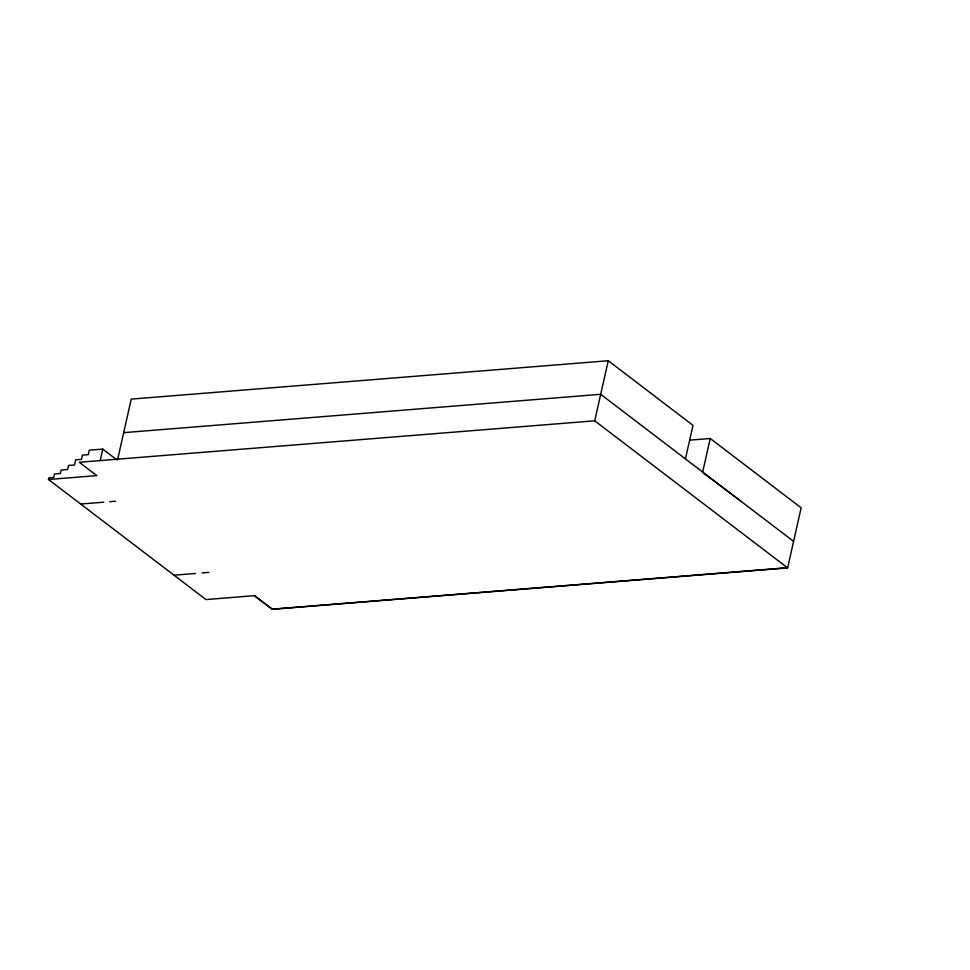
<?xml version="1.0" encoding="UTF-8"?>
<svg xmlns="http://www.w3.org/2000/svg" width="970" height="970" viewBox="0 0 970 970"><rect width="100%" height="100%" fill="white"/><g stroke="black" fill="none" stroke-linecap="round" stroke-linejoin="round"><path stroke-width="1.45" d="M272.509 609.257L254.564 595.653L205.967 599.569L48.5 479.495L48.876 477.822L53.714 477.434L54.49 473.966L60.382 473.493L61.171 470.026L67.633 469.504L68.543 465.467L74.484 464.994L75.648 459.853L81.492 459.38L82.45 455.124L88.282 454.651L89.301 450.177L102.772 449.098L117.067 460.01M100.189 460.544L102.772 449.098M117.722 459.186L131.241 399.106L608.263 360.731L693.004 425.357L685.438 458.907M689.755 440.137L710.234 438.488L801.147 507.807L787.616 567.886L594.719 420.81L608.263 360.731M710.234 438.488L702.595 472.39L740.534 500.92M123.675 432.656L600.697 394.293L793.569 541.357M594.719 420.81L79.285 462.266L96.794 475.615L48.5 479.495M80.68 504.036L103.814 502.169M109.658 501.708L115.503 501.235M173.994 575.186L195.419 573.464M202.112 572.918L208.817 572.385M787.41 567.729L271.988 609.196L254.261 595.677M272.412 609.269L787.616 567.886"/></g></svg>
